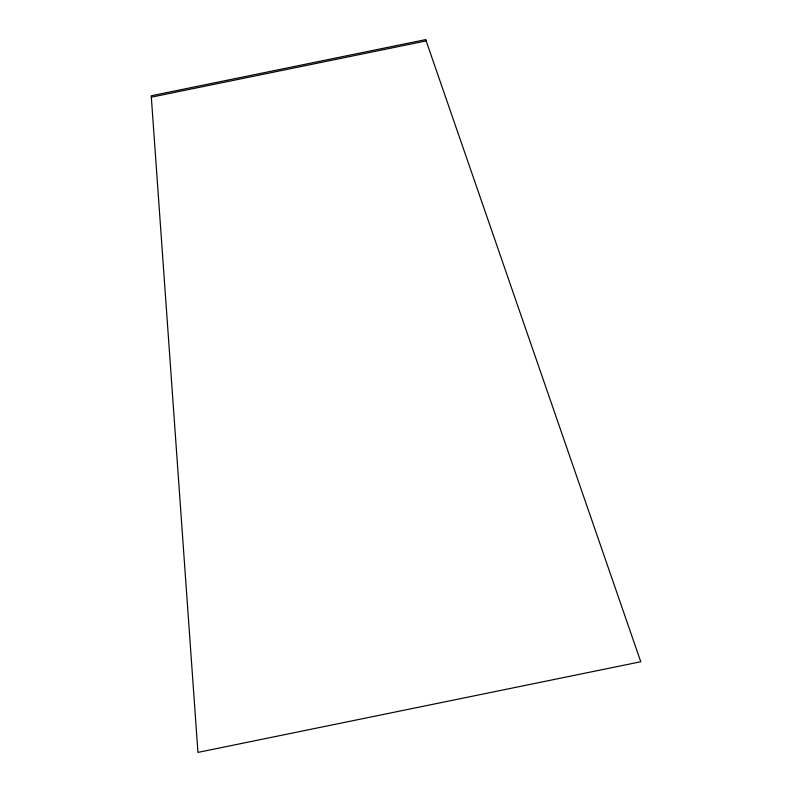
<?xml version="1.0" encoding="UTF-8"?>
<svg xmlns="http://www.w3.org/2000/svg" width="792" height="792" viewBox="0 0 792 792"><rect width="100%" height="100%" fill="white"/><g stroke="black" fill="none" stroke-linecap="round" stroke-linejoin="round"><path stroke-width="1.19" d="M151.331 97.178L426.165 40.917M425.71 39.6L151.232 95.782L197.941 752.4L640.768 661.756L425.71 39.6"/></g></svg>
